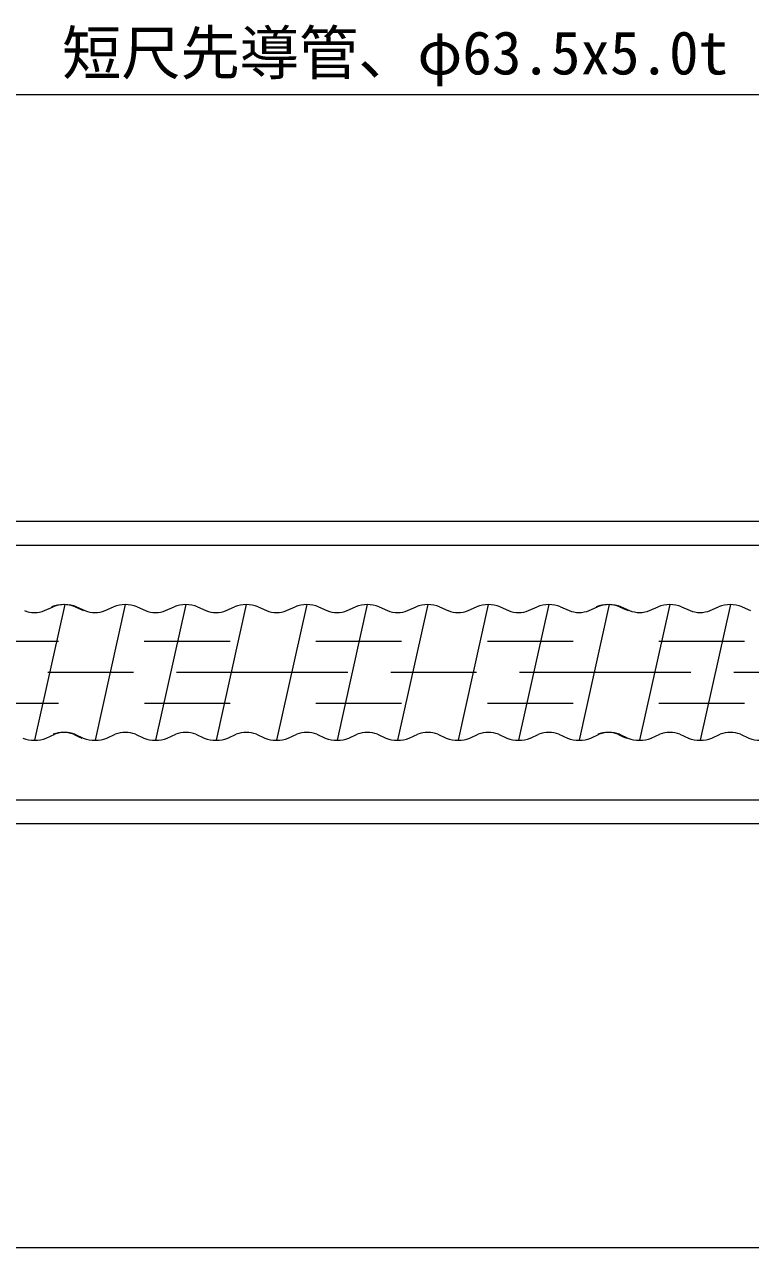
# Model space of a CAD drawing. Units: millimetres on the paper. Extents: x 35 to 806, y 25 to 569.
# Drawn here: x 374.8 to 425.6, y 387.8 to 473.5 of the extents above; entities that cross this region are included whole.
import ezdxf
from ezdxf.enums import TextEntityAlignment as Align

# ---------------------------------------------------------------- set-up
doc = ezdxf.new("R2010")
doc.units = ezdxf.units.MM
doc.linetypes.add('DASHED_SPACED', pattern=[12, 6, -6])
doc.linetypes.add('USER1', pattern=[24, 12, -3, 6, -3])
for name, color, linetype, lineweight in [('1外形線', 7, 'Continuous', 13), ('3隠れ線', 2, 'DASHED_SPACED', 13), ('4中心線', 7, 'USER1', 13), ('6寸法線', 2, 'Continuous', 13)]:
    doc.layers.add(name, color=color, linetype=linetype, lineweight=lineweight)
doc.styles.add('ＭＳ ゴシック', font='')
doc.styles.get('ＭＳ ゴシック').set_extended_font_data('MS Gothic')

msp = doc.modelspace()

# ---------------------------------------------------------------- linework, layer by layer
at = {"layer": '1外形線'}
for p, q in [((301.268, 438.696), (456.209, 438.696)), ((301.268, 437.03), (456.209, 437.03)), ((377.595, 432.861), (375.478, 423.361)), ((376.184, 432.44), (376.773, 432.712)), ((378.318, 432.711), (378.527, 432.615)), ((378.418, 432.712), (379.007, 432.44)), ((378.527, 432.615), (378.907, 432.439)), ((381.828, 432.861), (379.711, 423.361)), ((380.417, 432.44), (381.007, 432.712)), ((382.651, 432.711), (383.241, 432.439)), ((386.061, 432.861), (383.945, 423.361)), ((384.65, 432.44), (385.24, 432.711)), ((386.884, 432.712), (387.474, 432.439)), ((390.295, 432.861), (388.178, 423.361)), ((388.884, 432.439), (389.473, 432.711)), ((391.118, 432.711), (391.707, 432.439)), ((394.528, 432.861), (392.411, 423.361)), ((393.117, 432.439), (393.707, 432.711)), ((395.351, 432.711), (395.941, 432.439)), ((398.761, 432.861), (396.645, 423.361)), ((397.35, 432.439), (397.94, 432.711)), ((399.584, 432.711), (400.174, 432.439)), ((402.995, 432.861), (400.878, 423.361)), ((401.584, 432.439), (402.173, 432.711)), ((403.818, 432.711), (404.407, 432.439)), ((407.228, 432.861), (405.111, 423.361)), ((405.817, 432.439), (406.407, 432.711)), ((408.051, 432.711), (408.641, 432.439)), ((411.461, 432.861), (409.345, 423.362)), ((410.05, 432.44), (410.64, 432.712)), ((410.05, 432.439), (410.64, 432.711)), ((412.285, 432.712), (412.874, 432.44)), ((415.695, 432.862), (413.578, 423.362)), ((414.284, 432.44), (414.873, 432.712)), ((416.418, 432.712), (416.628, 432.615)), ((416.518, 432.712), (417.108, 432.44)), ((416.628, 432.615), (417.008, 432.44)), ((419.928, 432.862), (417.811, 423.362)), ((418.517, 432.44), (419.107, 432.712)), ((420.751, 432.712), (421.341, 432.44)), ((424.162, 432.862), (422.045, 423.362)), ((422.75, 432.44), (423.34, 432.712)), ((424.985, 432.712), (425.574, 432.44)), ((376.301, 423.51), (376.891, 423.782)), ((378.2, 423.783), (378.527, 423.632)), ((378.3, 423.782), (378.89, 423.51)), ((378.527, 423.632), (378.79, 423.511)), ((380.534, 423.51), (381.124, 423.782)), ((382.533, 423.782), (383.123, 423.51)), ((384.768, 423.51), (385.357, 423.782)), ((386.767, 423.783), (387.357, 423.511)), ((389.001, 423.511), (389.591, 423.783)), ((391, 423.783), (391.59, 423.511)), ((393.234, 423.511), (393.824, 423.783)), ((395.234, 423.783), (395.823, 423.511)), ((397.468, 423.511), (398.057, 423.783)), ((399.467, 423.783), (400.057, 423.511)), ((401.701, 423.511), (402.291, 423.783)), ((403.7, 423.783), (404.29, 423.511)), ((405.934, 423.511), (406.524, 423.783)), ((407.934, 423.783), (408.523, 423.511)), ((410.168, 423.511), (410.757, 423.783)), ((412.167, 423.783), (412.757, 423.511)), ((414.401, 423.511), (414.991, 423.783)), ((416.3, 423.783), (416.628, 423.632)), ((416.4, 423.783), (416.99, 423.511)), ((416.628, 423.632), (416.89, 423.511)), ((418.634, 423.511), (419.224, 423.783)), ((420.634, 423.783), (421.223, 423.511)), ((422.868, 423.511), (423.457, 423.783)), ((424.867, 423.784), (425.457, 423.512)), ((301.268, 419.196), (456.209, 419.196)), ((301.268, 417.53), (456.209, 417.531))]:
    msp.add_line(p, q, dxfattribs=at)
for centre, radius, start, end in [((377.495, 430.528), 2.333, 69.36613, 110.63387), ((377.595, 430.528), 2.333, 69.36613, 110.63387), ((381.829, 430.528), 2.333, 69.36613, 110.63387), ((386.062, 430.528), 2.333, 69.36613, 110.63387), ((390.295, 430.528), 2.333, 69.36613, 110.63387), ((394.529, 430.528), 2.333, 69.36613, 110.63387), ((398.762, 430.528), 2.333, 69.36613, 110.63387), ((402.995, 430.528), 2.333, 69.36613, 110.63387), ((407.229, 430.528), 2.333, 69.36613, 110.63387), ((411.462, 430.529), 2.333, 69.36613, 110.63387), ((415.596, 430.528), 2.333, 69.36613, 110.63387), ((415.696, 430.529), 2.333, 69.36613, 110.63387), ((419.929, 430.529), 2.333, 69.36613, 110.63387), ((424.162, 430.528), 2.333, 69.36613, 110.63387), ((375.479, 434.311), 2, 249.36605, 290.63617), ((379.712, 434.311), 2, 249.36605, 290.63617), ((383.945, 434.311), 2, 249.36605, 290.63617), ((388.179, 434.311), 2, 249.36605, 290.63617), ((392.412, 434.311), 2, 249.36605, 290.63617), ((396.645, 434.311), 2, 249.36605, 290.63617), ((400.879, 434.311), 2, 249.36605, 290.63617), ((405.112, 434.311), 2, 249.36605, 290.63617), ((409.345, 434.311), 2, 249.36605, 290.63617), ((413.579, 434.312), 2, 249.36605, 290.63617), ((417.812, 434.312), 2, 249.36605, 290.63617), ((422.046, 434.312), 2, 249.36605, 290.63617), ((377.495, 421.911), 2, 69.36992, 110.63395), ((377.595, 421.91), 2, 69.36992, 110.63395), ((381.829, 421.91), 2, 69.36992, 110.63395), ((386.062, 421.91), 2, 69.36992, 110.63395), ((390.296, 421.911), 2, 69.36992, 110.63395), ((394.529, 421.911), 2, 69.36992, 110.63395), ((398.762, 421.911), 2, 69.36992, 110.63395), ((402.995, 421.911), 2, 69.36992, 110.63395), ((407.229, 421.911), 2, 69.36992, 110.63395), ((411.462, 421.911), 2, 69.36992, 110.63395), ((415.596, 421.912), 2, 69.36992, 110.63395), ((415.695, 421.911), 2, 69.36992, 110.63395), ((419.929, 421.911), 2, 69.36992, 110.63395), ((424.162, 421.911), 2, 69.36992, 110.63395), ((375.479, 425.694), 2.333, 249.36613, 290.63387), ((379.712, 425.694), 2.333, 249.36613, 290.63387), ((383.945, 425.694), 2.333, 249.36613, 290.63387), ((388.179, 425.695), 2.333, 249.36613, 290.63387), ((392.412, 425.695), 2.333, 249.36613, 290.63387), ((396.645, 425.694), 2.333, 249.36613, 290.63387), ((400.879, 425.694), 2.333, 249.36613, 290.63387), ((405.112, 425.694), 2.333, 249.36613, 290.63387), ((409.345, 425.694), 2.333, 249.36613, 290.63387), ((413.579, 425.694), 2.333, 249.36613, 290.63387), ((417.812, 425.694), 2.333, 249.36613, 290.63387), ((422.045, 425.694), 2.333, 249.36613, 290.63387), ((426.279, 425.695), 2.333, 249.36613, 290.63387)]:
    msp.add_arc(centre, radius, start, end, dxfattribs=at)
at = {"layer": '3隠れ線'}
for p, q in [((557.16, 430.28), (140.714, 430.28)), ((557.162, 425.947), (140.714, 425.947))]:
    msp.add_line(p, q, dxfattribs=at)
at = {"layer": '4中心線', "color": 1}
msp.add_line((709.401, 428.113), (140.714, 428.113), dxfattribs=at)
at = {"layer": '6寸法線'}
for p, q in [((478.543, 468.552), (301.268, 468.552)), ((378.527, 432.614), (378.528, 432.614)), ((416.628, 432.614), (416.628, 432.615)), ((332.488, 387.845), (557.83, 387.845))]:
    msp.add_line(p, q, dxfattribs=at)

# ---------------------------------------------------------------- texts
at = {"layer": '6寸法線', "style": 'ＭＳ ゴシック'}
msp.add_text('短尺先導管、φ63.5x5.0t', height=3.038, dxfattribs=at).set_placement((400.708, 471.499), align=Align.MIDDLE_CENTER)

doc.saveas('drawing.dxf')
